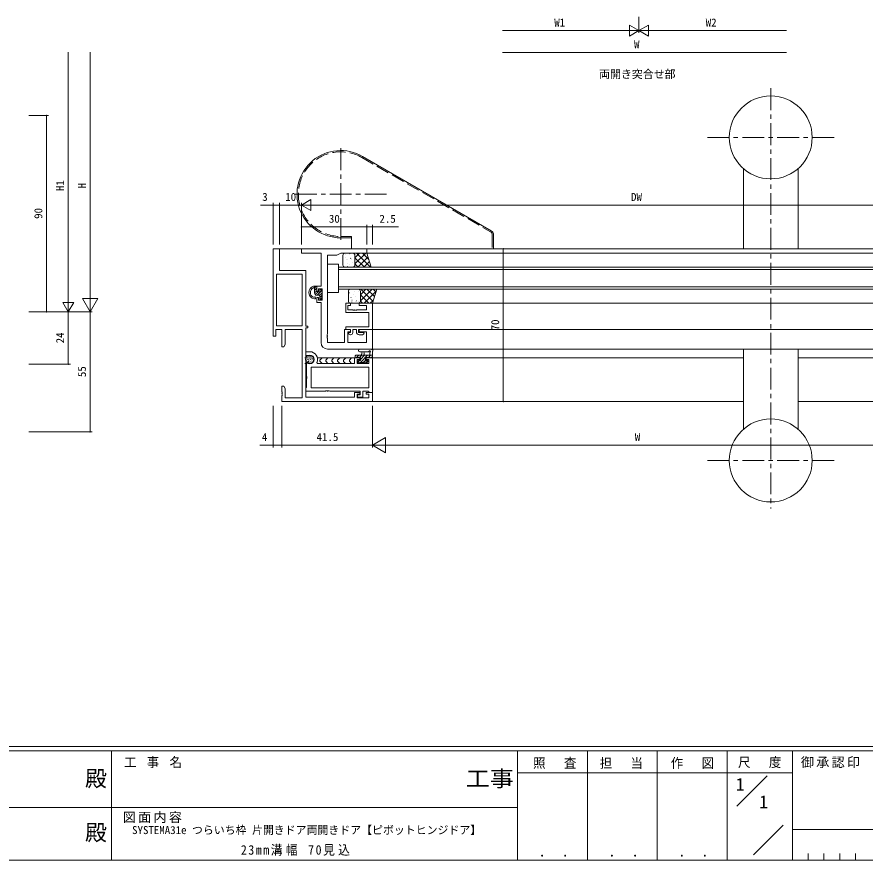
# Model space of a CAD drawing. Units: millimetres, scale not verified. Extents: x -594 to 539, y -420 to 386.
# Drawn here: x -83.3 to 305.2, y -420 to -33.7 of the extents above; entities that cross this region are included whole.
import ezdxf
from ezdxf.enums import TextEntityAlignment as Align

# ---------------------------------------------------------------- set-up
doc = ezdxf.new("R2010")
doc.units = ezdxf.units.MM
doc.header["$LTSCALE"] = 2
doc.linetypes.add('CHAIN1', pattern=[8, 5, -1, 1, -1])
doc.linetypes.add('DASHED3', pattern=[4, 3, -1])
for name, color, linetype, lineweight in [('0-1_YKK_ZWAK', 7, 'Continuous', 9), ('0-3_YKK_12', 2, 'Continuous', 9), ('0-4_YKK_D', 6, 'Continuous', 9), ('0-6_YKK_13', 4, 'Continuous', 9), ('0-7_YKK_11', 7, 'Continuous', 9)]:
    doc.layers.add(name, color=color, linetype=linetype, lineweight=lineweight)
doc.layers.add('0-2_USER1', color=4, linetype='Continuous')
doc.styles.add('ＭＳ ゴシック', font='')
doc.styles.get('ＭＳ ゴシック').set_extended_font_data('MS Gothic')

msp = doc.modelspace()

# ---------------------------------------------------------------- linework, layer by layer
at = {"layer": '0-1_YKK_ZWAK'}
for p, q in [((510, -368), (-590, -368)), ((456, -370), (-590, -370)), ((-40, -370), (-40, -420)), ((146, -370), (146, -420)), ((178, -370), (178, -420)), ((210, -370), (210, -420)), ((242, -370), (242, -420)), ((272, -370), (272, -420)), ((243.406, -379.999), (146, -379.999)), ((243.406, -379.999), (272, -379.999)), ((246.529, -395.337), (260.376, -381.49)), ((-222, -395.999), (-38, -395.999)), ((-38, -395.999), (146, -395.999)), ((254.103, -417.636), (267.709, -404.03)), ((272, -406), (416, -406)), ((279.2, -417), (279.2, -420)), ((286.4, -417), (286.4, -420)), ((293.6, -417), (293.6, -420)), ((300.8, -417), (300.8, -420)), ((-590, -420), (456, -420))]:
    msp.add_line(p, q, dxfattribs=at)
at = {"layer": '0-3_YKK_12'}
for p, q in [((47.291, -139.93), (36.692, -139.93)), ((76.694, -139.93), (327.29, -139.93)), ((76.694, -141.93), (327.29, -141.93)), ((63.994, -158.43), (63.994, -148.43)), ((63.994, -148.43), (339.99, -148.43)), ((339.99, -149.43), (63.994, -149.43)), ((63.994, -157.43), (339.99, -157.43)), ((339.99, -158.43), (63.994, -158.43)), ((78.993, -164.93), (324.992, -164.93)), ((79.197, -176.93), (324.787, -176.93)), ((79.194, -185.93), (324.79, -185.93)), ((79.586, -189.93), (249.497, -189.93)), ((274.497, -189.93), (324.404, -189.93)), ((48.992, -209.93), (249.497, -209.93)), ((274.497, -209.93), (354.992, -209.93))]:
    msp.add_line(p, q, dxfattribs=at)
at = {"layer": '0-4_YKK_D'}
for p, q in [((201.646, -33.748), (201.646, -41.022)), ((201.646, -33.748), (201.646, -41.022)), ((201.646, -40.022), (197.316, -37.522)), ((197.316, -37.522), (197.316, -42.522)), ((201.646, -40.022), (205.976, -37.522)), ((205.976, -42.522), (205.976, -37.522)), ((139.146, -40.022), (196.646, -40.022)), ((201.646, -40.022), (192.986, -40.022)), ((201.646, -40.022), (197.316, -42.522)), ((201.646, -40.022), (205.976, -42.522)), ((201.646, -40.022), (210.306, -40.022)), ((269.243, -40.022), (206.646, -40.022)), ((-59.809, -49.847), (-59.809, -163.848)), ((-49.809, -49.847), (-49.809, -161.848)), ((139.146, -50.022), (269.243, -50.022)), ((-77.809, -78.847), (-68.809, -78.847)), ((-69.809, -78.847), (-69.809, -168.848)), ((33.992, -137.93), (33.992, -118.93)), ((36.992, -137.93), (36.992, -118.93)), ((36.992, -137.93), (36.992, -118.93)), ((46.992, -119.93), (36.992, -119.93)), ((46.992, -137.93), (46.992, -118.93)), ((46.994, -119.93), (51.324, -117.43)), ((46.994, -137.93), (46.994, -118.93)), ((46.994, -119.93), (51.324, -122.43)), ((46.994, -119.93), (55.655, -119.93)), ((51.324, -122.43), (51.324, -117.43)), ((51.994, -119.93), (351.99, -119.93)), ((46.994, -137.93), (46.994, -128.93)), ((46.994, -129.93), (76.994, -129.93)), ((76.994, -137.93), (76.994, -128.93)), ((76.994, -137.93), (76.994, -128.93)), ((79.493, -137.93), (79.493, -128.93)), ((121.492, -139.93), (140.493, -139.93)), ((139.493, -139.93), (139.493, -209.93)), ((-49.809, -168.848), (-49.809, -156.724)), ((-59.809, -168.848), (-59.809, -160.188)), ((-49.809, -168.848), (-53.309, -162.786)), ((-46.309, -162.786), (-53.309, -162.786)), ((-49.809, -168.848), (-46.309, -162.786)), ((-59.809, -168.848), (-62.309, -164.518)), ((-57.309, -164.518), (-62.309, -164.518)), ((-59.809, -168.848), (-57.309, -164.518)), ((-77.809, -168.848), (-68.809, -168.848)), ((-77.809, -168.848), (-48.809, -168.848)), ((-77.809, -168.848), (-48.809, -168.848)), ((-77.809, -168.848), (-58.809, -168.848)), ((-77.809, -168.848), (-58.809, -168.848)), ((-59.809, -168.848), (-59.809, -192.847)), ((-49.809, -168.848), (-49.809, -223.848)), ((-77.809, -192.847), (-58.809, -192.847)), ((33.992, -211.93), (33.992, -230.93)), ((37.992, -211.93), (37.992, -230.93)), ((37.992, -211.93), (37.992, -230.93)), ((79.492, -211.93), (79.492, -230.93)), ((79.492, -211.93), (79.492, -230.93)), ((121.492, -209.93), (140.493, -209.93)), ((-77.809, -223.848), (-48.809, -223.848)), ((79.492, -229.93), (85.555, -226.43)), ((85.555, -233.43), (85.555, -226.43)), ((37.992, -229.93), (79.492, -229.93)), ((79.492, -229.93), (85.555, -233.43)), ((79.492, -229.93), (91.617, -229.93)), ((86.492, -229.93), (317.492, -229.93))]:
    msp.add_line(p, q, dxfattribs=at)
for points in [[(36.992, -119.93), (33.992, -119.93), (28.207, -119.93)], [(76.994, -129.93), (79.493, -129.93), (91.491, -129.93)], [(37.992, -229.93), (33.992, -229.93), (27.988, -229.93)]]:
    msp.add_lwpolyline(points, dxfattribs=at)
for centre, start, end in [((-69.809, -78.847), 90, 270), ((-69.809, -78.847), 270, 90), ((33.992, -119.93), 0, 180), ((33.992, -119.93), 180, 0), ((36.992, -119.93), 0, 180), ((36.992, -119.93), 0, 180), ((36.992, -119.93), 180, 0), ((36.992, -119.93), 180, 0), ((46.994, -129.93), 0, 180), ((46.994, -129.93), 180, 0), ((76.994, -129.93), 0, 180), ((76.994, -129.93), 0, 180), ((76.994, -129.93), 180, 0), ((76.994, -129.93), 180, 0), ((79.493, -129.93), 0, 180), ((79.493, -129.93), 180, 0), ((139.493, -139.93), 90, 270), ((139.493, -139.93), 270, 90), ((-69.809, -168.848), 90, 270), ((-69.809, -168.848), 270, 90), ((-59.809, -192.847), 90, 270), ((-59.809, -192.847), 270, 90), ((139.493, -209.93), 90, 270), ((139.493, -209.93), 270, 90), ((-49.809, -223.848), 90, 270), ((-49.809, -223.848), 270, 90), ((33.992, -229.93), 0, 180), ((33.992, -229.93), 180, 0), ((37.992, -229.93), 0, 180), ((37.992, -229.93), 0, 180), ((37.992, -229.93), 180, 0), ((37.992, -229.93), 180, 0)]:
    msp.add_arc(centre, 0.106, start, end, dxfattribs=at)
at = {"layer": '0-6_YKK_13', "linetype": 'CHAIN1'}
for p, q in [((261.997, -66.43), (261.997, -258.93)), ((232.997, -88.93), (290.997, -88.93)), ((64.993, -93.93), (64.993, -135.93)), ((85.993, -114.93), (43.993, -114.93)), ((232.997, -236.93), (290.997, -236.93))]:
    msp.add_line(p, q, dxfattribs=at)
at = {"layer": '0-6_YKK_13', "linetype": 'DASHED3'}
for p, q in [((74.693, -98.129), (133.693, -132.193)), ((69.993, -134.33), (64.993, -134.33)), ((69.993, -134.93), (69.993, -134.33)), ((134.393, -133.405), (134.393, -139.93))]:
    msp.add_line(p, q, dxfattribs=at)
at = {"layer": '0-6_YKK_13'}
for p, q in [((74.993, -97.61), (133.993, -131.673)), ((249.497, -103.239), (249.497, -139.93)), ((274.497, -139.93), (274.497, -103.239)), ((69.929, -134.93), (64.993, -134.93)), ((69.993, -134.93), (69.993, -139.93)), ((134.993, -133.405), (134.993, -139.93)), ((65.997, -142.93), (65.997, -147.43)), ((70.497, -141.93), (66.997, -141.93)), ((67.044, -142.695), (67.002, -142.668)), ((69.275, -142.209), (69.233, -142.182)), ((69.993, -139.93), (134.993, -139.93)), ((70.786, -141.93), (70.752, -141.963)), ((70.865, -142.205), (70.855, -142.203)), ((73.614, -141.93), (71.497, -144.047)), ((76.443, -141.93), (71.497, -146.876)), ((71.497, -147.43), (71.497, -142.93)), ((71.497, -142.93), (71.497, -147.43)), ((78.664, -148.43), (72.164, -141.93)), ((77.53, -143.671), (72.771, -148.43)), ((77.884, -144.821), (74.993, -141.93)), ((58.994, -146.93), (58.994, -159.93)), ((63.994, -146.93), (58.994, -146.93)), ((63.994, -159.93), (63.994, -146.93)), ((66.044, -147.241), (66.002, -147.214)), ((66.199, -146.612), (66.189, -146.61)), ((67.115, -144.076), (67.105, -144.074)), ((67.66, -144.725), (67.618, -144.698)), ((67.986, -146.854), (67.944, -146.827)), ((68.167, -144.742), (68.067, -144.743)), ((69.08, -147.288), (69.071, -147.286)), ((69.602, -144.338), (69.56, -144.311)), ((69.948, -144.741), (69.938, -144.739)), ((70.218, -146.368), (70.176, -146.341)), ((71.392, -144.697), (71.292, -144.698)), ((75.836, -148.43), (71.497, -144.091)), ((73.007, -148.43), (71.497, -146.92)), ((78.195, -145.834), (75.599, -148.43)), ((66.997, -148.43), (70.497, -148.43)), ((68.214, -148.008), (68.114, -148.01)), ((78.861, -147.997), (78.428, -148.43)), ((52.511, -157.83), (52.527, -157.83)), ((53.694, -157.03), (52.594, -157.03)), ((52.99, -159.034), (53.99, -158.034)), ((52.99, -160.156), (53.99, -159.156)), ((52.994, -157.57), (52.994, -157.03)), ((52.994, -160.23), (52.994, -158.281)), ((53.207, -157.695), (53.834, -157.067)), ((53.994, -159.33), (53.994, -157.33)), ((54.162, -161.23), (56.338, -159.054)), ((55.39, -158.879), (55.736, -158.533)), ((55.394, -158.83), (55.394, -159.169)), ((56.406, -159.118), (55.906, -158.618)), ((69.495, -158.43), (72.995, -158.43)), ((73.755, -158.43), (73.572, -158.613)), ((76.583, -158.43), (73.995, -161.018)), ((79.411, -158.43), (73.995, -163.846)), ((79.775, -164.013), (74.192, -158.43)), ((80.44, -161.85), (77.02, -158.43)), ((81.106, -159.687), (79.849, -158.43)), ((53.308, -160.961), (54.639, -159.63)), ((55.094, -161.23), (53.994, -161.23)), ((54.933, -159.63), (54.294, -159.63)), ((55.242, -161.272), (56.29, -160.224)), ((55.39, -162.246), (56.29, -161.346)), ((55.394, -161.53), (55.394, -162.83)), ((55.634, -163.125), (56.483, -162.276)), ((55.694, -163.13), (56.194, -163.13)), ((56.294, -162.13), (56.294, -160.13)), ((56.494, -159.93), (56.494, -159.33)), ((56.494, -162.83), (56.494, -162.33)), ((58.994, -159.93), (63.994, -159.93)), ((68.495, -163.93), (68.495, -159.43)), ((69.139, -160.203), (69.097, -160.176)), ((69.755, -162.233), (69.713, -162.206)), ((70.706, -160.837), (70.696, -160.835)), ((71.37, -159.717), (71.328, -159.69)), ((71.697, -161.845), (71.655, -161.818)), ((73.312, -159.329), (73.27, -159.302)), ((73.928, -161.359), (73.886, -161.332)), ((73.928, -161.593), (73.918, -161.591)), ((73.995, -159.43), (73.995, -163.93)), ((73.995, -163.93), (73.995, -159.43)), ((77.863, -164.93), (73.995, -161.062)), ((81.161, -159.509), (75.74, -164.93)), ((72.995, -164.93), (69.495, -164.93)), ((70.081, -164.361), (70.039, -164.334)), ((70.179, -163.464), (70.169, -163.462)), ((71.689, -164.331), (71.589, -164.333)), ((72.313, -163.875), (72.271, -163.848)), ((73.012, -164.129), (73.002, -164.127)), ((75.035, -164.93), (73.995, -163.89)), ((79.904, -163.595), (78.568, -164.93)), ((73.765, -185.93), (78.927, -185.93)), ((249.497, -222.621), (249.497, -185.93)), ((274.497, -185.93), (274.497, -222.621)), ((49.019, -189.93), (48.607, -189.93)), ((49.168, -190.268), (49.168, -190.468)), ((49.72, -189.946), (49.72, -190.146)), ((49.973, -189.394), (49.973, -189.594)), ((50.433, -189.072), (50.433, -189.272)), ((50.594, -189.693), (50.594, -189.893)), ((50.847, -190.291), (50.847, -190.491)), ((51.054, -189.187), (51.054, -189.387)), ((51.307, -189.831), (51.307, -190.031)), ((51.79, -189.37), (51.79, -189.57)), ((51.928, -190.106), (51.928, -190.306)), ((52.618, -190.129), (52.618, -190.329)), ((71.896, -189.93), (54.322, -189.93)), ((71.593, -189.061), (71.924, -188.73)), ((71.593, -189.03), (71.593, -189.63)), ((79.493, -188.73), (71.893, -188.73)), ((71.893, -189.93), (72.493, -189.93)), ((72.071, -189.93), (73.271, -188.73)), ((73.396, -189.93), (73.993, -189.93)), ((73.618, -189.73), (74.618, -188.73)), ((73.765, -187.13), (77.726, -187.133)), ((73.993, -190.702), (75.965, -188.73)), ((74.012, -192.03), (77.312, -188.73)), ((74.593, -188.73), (74.695, -187.586)), ((75.793, -188.73), (75.691, -187.586)), ((76.393, -189.93), (76.996, -189.93)), ((77.659, -189.73), (78.659, -188.73)), ((78.293, -187.55), (78.293, -188.73)), ((78.593, -189.93), (79.193, -189.93)), ((78.806, -189.93), (79.493, -189.243)), ((79.493, -189.63), (79.493, -186.95)), ((49.292, -192.5), (48.607, -192.5)), ((49.329, -191.107), (49.329, -191.307)), ((49.789, -190.544), (49.789, -190.744)), ((49.835, -191.648), (49.835, -191.848)), ((50.272, -191.51), (50.272, -191.71)), ((50.318, -190.406), (50.318, -190.606)), ((50.364, -191.004), (50.364, -191.204)), ((50.433, -192.085), (50.433, -192.285)), ((50.985, -192.269), (50.986, -192.469)), ((51.008, -191.395), (51.008, -191.595)), ((51.215, -190.636), (51.215, -190.836)), ((51.699, -192.039), (51.699, -192.239)), ((51.836, -191.234), (51.836, -191.434)), ((51.882, -190.682), (51.882, -190.882)), ((52.343, -191.51), (52.343, -191.71)), ((52.549, -190.842), (52.549, -191.042)), ((72.793, -191.902), (73.565, -191.13)), ((72.793, -191.43), (72.793, -191.93)), ((73.093, -192.23), (73.593, -192.23)), ((73.793, -192.03), (75.893, -192.03)), ((75.359, -192.03), (76.162, -191.227)), ((76.093, -192.23), (76.693, -192.23)), ((76.506, -192.23), (77.454, -191.282)), ((77.193, -191.13), (76.854, -191.13)), ((76.905, -192.142), (77.405, -191.642))]:
    msp.add_line(p, q, dxfattribs=at)
for points in [[(70.497, -148.43), (78.994, -148.43), (76.994, -141.93), (70.497, -141.93)], [(72.995, -158.43), (81.493, -158.43), (79.493, -164.93), (72.995, -164.93)], [(56.465, -189.93), (55.465, -190.93), (55.465, -191.5), (56.465, -192.5)], [(59.173, -189.93), (58.172, -190.93), (58.172, -191.5), (59.173, -192.5)], [(61.88, -189.93), (60.88, -190.93), (60.88, -191.5), (61.88, -192.5)], [(64.588, -189.93), (63.588, -190.93), (63.588, -191.5), (64.588, -192.5)], [(67.296, -189.93), (66.296, -190.93), (66.296, -191.588), (67.208, -192.5)], [(70.004, -189.93), (69.004, -190.93), (69.004, -191.5), (70.004, -192.5)], [(72.693, -189.73), (73.993, -189.73), (73.993, -191.13), (73.093, -191.13)], [(76.393, -190.669), (76.393, -189.73), (78.393, -189.73)]]:
    msp.add_lwpolyline(points, dxfattribs=at)
for centre, radius in [((261.997, -88.93), 19), ((50.892, -190.63), 2), ((261.997, -236.93), 19)]:
    msp.add_circle(centre, radius, dxfattribs=at)
for centre, radius, start, end in [((64.993, -114.93), 20, 59.99994, 269.99997), ((132.993, -133.405), 2, 0.00002, 59.99998), ((66.997, -142.93), 1, 90, 180), ((70.497, -142.93), 1, 0, 90), ((70.497, -142.93), 1, 0, 90), ((66.997, -147.43), 1, 180, 270), ((70.497, -147.43), 1, 270, 0), ((70.497, -147.43), 1, 270, 0), ((53.415, -159.937), 3.02, 105.75694, 261.7197), ((53.415, -159.937), 2.32, 116.57887, 248.87126), ((52.511, -158.13), 0.3, 90, 116.57887), ((52.527, -157.53), 0.3, 270, 328.21527), ((52.994, -157.82), 0.25, 303.05573, 148.21527), ((53.294, -158.281), 0.3, 123.05573, 180), ((53.694, -157.33), 0.3, 0, 90), ((55.694, -158.83), 0.3, 45, 180), ((55.694, -159.169), 0.3, 180, 236.94426), ((56.194, -159.33), 0.3, 0, 45), ((69.495, -159.43), 1, 90, 180), ((72.995, -159.43), 1, 0, 90), ((72.995, -159.43), 1, 0, 90), ((52.686, -161.821), 0.3, 248.87126, 298.51556), ((53.044, -162.48), 0.45, 261.7197, 118.51556), ((53.994, -160.23), 1, 180, 270), ((54.294, -159.33), 0.3, 180, 270), ((54.933, -159.93), 0.3, 33.05573, 90), ((55.094, -161.53), 0.3, 0, 90), ((55.394, -159.63), 0.25, 213.05573, 56.94426), ((55.694, -162.83), 0.3, 180, 270), ((56.194, -162.83), 0.3, 270, 0), ((56.294, -159.93), 0.2, 270, 0), ((56.294, -162.33), 0.2, 0, 90), ((69.495, -163.93), 1, 180, 270), ((72.995, -163.93), 1, 270, 0), ((72.995, -163.93), 1, 270, 0), ((73.765, -186.53), 0.6, 89.95976, 269.95976), ((78.927, -186.23), 0.3, 40.52878, 90), ((79.383, -185.84), 0.3, 220.52878, 280.52878), ((79.493, -186.43), 0.3, 300, 100.52878), ((71.893, -189.03), 0.3, 90, 180), ((71.893, -189.63), 0.3, 180, 270), ((72.493, -189.73), 0.2, 270, 0), ((75.193, -187.63), 0.5, 5.09206, 174.90793), ((77.726, -186.833), 0.3, 269.95976, 340.81024), ((78.293, -187.03), 0.3, 300, 160.81024), ((78.593, -187.55), 0.3, 119.99998, 180), ((78.593, -189.73), 0.2, 180, 270), ((79.193, -189.63), 0.3, 270, 0), ((79.793, -186.95), 0.3, 119.99998, 180), ((73.093, -191.43), 0.3, 90, 180), ((73.093, -191.93), 0.3, 180, 270), ((73.593, -192.03), 0.2, 270, 0), ((76.093, -192.03), 0.2, 180, 270), ((76.393, -191.13), 0.25, 123.05573, 326.94426), ((76.093, -190.669), 0.3, 303.05573, 0), ((76.854, -191.43), 0.3, 90, 146.94426), ((76.693, -191.93), 0.3, 270, 314.99998), ((77.193, -191.43), 0.3, 314.99998, 90)]:
    msp.add_arc(centre, radius, start, end, dxfattribs=at)
at = {"layer": '0-6_YKK_13', "linetype": 'DASHED3'}
for centre, radius, start, end in [((64.993, -114.93), 19.4, 60, 269.99997), ((132.993, -133.405), 1.4, 0.00002, 60.00003)]:
    msp.add_arc(centre, radius, start, end, dxfattribs=at)
at = {"layer": '0-7_YKK_11'}
for p, q in [((47.362, -175.3), (47.362, -151.56)), ((69.493, -179.33), (69.293, -179.33)), ((74.993, -179.33), (73.493, -179.33)), ((50.317, -192.43), (50.892, -192.43)), ((77.862, -194.13), (51.492, -194.13)), ((54.08, -192.076), (54.353, -192.5))]:
    msp.add_line(p, q, dxfattribs=at)
for points in [[(37.992, -209.93), (79.492, -209.93), (79.492, -205.73), (76.692, -205.73), (76.692, -206.53), (77.862, -206.53), (77.862, -208.3), (72.592, -208.3), (72.592, -206.53), (73.692, -206.53), (73.692, -205.73), (71.392, -205.73), (71.392, -207.93), (48.992, -207.93), (48.992, -176.23), (49.992, -176.23), (49.992, -175.43), (48.992, -175.43), (48.992, -149.93), (36.992, -149.93), (36.992, -139.93), (33.992, -139.93), (33.992, -179.93), (35.292, -179.93), (35.292, -176.93), (37.992, -176.93), (37.992, -184.93), (38.992, -184.93), (39.622, -183.839), (39.622, -176.93), (47.362, -176.93), (47.362, -208.3), (39.622, -208.3), (39.622, -204.021), (38.992, -202.93), (37.992, -202.93), (37.992, -205.472), (38.112, -205.655), (38.112, -206.205), (37.992, -206.388)], [(58.994, -178.972), (58.994, -142.93), (63.262, -142.93), (64.994, -141.93), (76.994, -141.93), (76.994, -139.93), (46.994, -139.93), (46.994, -141.93), (55.994, -141.93), (55.994, -157.03), (53.994, -157.03), (53.994, -159.33), (54.794, -159.33), (54.794, -158.23), (56.494, -158.23), (56.494, -163.43), (54.794, -163.43), (54.794, -162.33), (53.994, -162.33), (53.994, -164.63), (55.994, -164.63), (55.994, -182.93)], [(68.593, -178.63), (68.893, -178.33), (69.493, -178.33), (69.493, -176.93), (67.293, -176.93), (67.293, -175.73), (77.863, -175.73), (77.863, -169.13), (67.293, -169.13), (67.293, -164.93), (69.493, -164.93), (69.493, -165.93), (68.293, -165.93), (68.293, -167.93), (70.534, -167.93), (70.718, -168.05), (71.268, -168.05), (71.451, -167.93), (71.534, -167.93), (71.718, -168.05), (72.268, -168.05), (72.451, -167.93), (76.793, -167.93), (76.793, -165.93), (73.493, -165.93), (73.493, -164.93), (79.493, -164.93)], [(79.493, -164.93), (79.493, -176.93), (73.193, -176.93), (73.193, -178.33), (75.393, -178.33), (75.693, -178.63)], [(58.994, -185.93), (79.494, -185.93), (79.494, -176.93), (73.494, -176.93), (73.494, -177.93), (76.794, -177.93), (76.794, -182.93), (68.294, -182.93), (68.294, -177.93), (69.494, -177.93), (69.494, -176.93), (66.794, -176.93), (66.794, -182.93), (58.994, -182.93), (58.994, -180.888), (58.874, -180.705), (58.874, -180.155), (58.994, -179.972), (58.994, -179.888), (58.874, -179.705), (58.874, -179.155), (58.994, -178.972)], [(72.193, -178.03), (72.193, -176.93), (70.493, -176.93), (70.493, -178.33)], [(50.892, -188.83), (48.992, -188.83), (48.992, -187.13), (50.892, -187.13)], [(54.353, -192.5), (71.392, -192.5), (71.392, -189.93), (73.692, -189.93), (73.692, -190.73), (72.592, -190.73), (72.592, -192.5), (77.862, -192.5), (77.862, -190.73), (76.692, -190.73), (76.692, -189.93), (79.492, -189.93), (79.492, -205.73), (78.162, -205.73), (77.862, -205.43), (77.662, -205.23), (75.092, -205.23), (75.092, -207.93), (72.692, -207.93), (72.692, -206.93), (73.892, -206.93), (73.892, -205.23), (59.951, -205.23), (59.767, -205.11), (59.217, -205.11), (59.034, -205.23), (58.951, -205.23), (58.767, -205.11), (58.217, -205.11), (58.034, -205.23), (48.992, -205.23), (48.992, -203.73), (49.292, -203.43), (49.292, -199.388), (49.412, -199.205), (49.412, -198.655), (49.292, -198.472), (49.292, -191.929), (49.663, -191.776), (50.317, -192.43)], [(37.992, -206.388), (37.992, -206.472), (38.112, -206.655), (38.112, -207.205), (37.992, -207.388), (37.992, -209.93)]]:
    msp.add_lwpolyline(points, dxfattribs=at)
for points in [[(47.362, -175.3), (47.362, -151.56), (35.622, -151.56), (35.622, -175.3)], [(77.862, -194.13), (51.492, -194.13), (51.492, -203.6), (77.862, -203.6)]]:
    msp.add_lwpolyline(points, close=True, dxfattribs=at)
for centre, radius, start, end in [((69.293, -178.63), 0.7, 180, 269.99998), ((69.493, -178.33), 1, 270, 359.99998), ((73.493, -178.03), 1.3, 180, 269.99998), ((74.993, -178.63), 0.7, 270, 359.99998), ((58.994, -182.93), 3, 180, 269.99998), ((50.892, -190.63), 3.5, 335.59663, 89.99998), ((50.892, -190.63), 1.8, 269.99998, 90)]:
    msp.add_arc(centre, radius, start, end, dxfattribs=at)

# ---------------------------------------------------------------- texts
at = {"layer": '0-1_YKK_ZWAK', "color": 3, "style": 'ＭＳ ゴシック'}
for p in [(-52.117, -388.509), (-52.117, -413.254)]:
    msp.add_text('殿', height=7.331, dxfattribs=at).set_placement(p, align=Align.BOTTOM_LEFT)
at = {"layer": '0-1_YKK_ZWAK', "color": 3, "style": 'ＭＳ ゴシック', "width": 1.1}
msp.add_text('工事', height=7.331, dxfattribs=at).set_placement((122.331, -388.509), align=Align.BOTTOM_LEFT)
at = {"layer": '0-1_YKK_ZWAK', "char_height": 4.399, "attachment_point": 7, "style": 'ＭＳ ゴシック'}
for s, insert in [('\\T1.22;\\W0.95;工\\~事\\~名', (-34.268, -377.904)), ('\\T1.24;\\W0.95;照\\~\\~査', (153.127, -378.257)), ('\\T1.24;\\W0.95;担\\~\\~当', (183.649, -378.257)), ('\\T1.24;\\W0.95;作\\~\\~図', (216.171, -378.231)), ('\\T1.24;\\W0.95;尺\\~\\~度', (247.018, -377.91)), ('\\T1.17;御承認印', (275.81, -377.904)), ('\\T1.17;図面内容', (-34.832, -403.069)), ('\\T1.24;\\W0.95;\\~．\\~．', (152.364, -418.494)), ('\\T1.24;\\W0.95;\\~．\\~．', (184.364, -418.494)), ('\\T1.24;\\W0.95;\\~．\\~．', (216.364, -418.494))]:
    msp.add_mtext(s, dxfattribs=dict(at, insert=insert))
at = {"layer": '0-2_USER1', "style": 'ＭＳ ゴシック'}
for s, p in [('両開き突合せ部', (183.364, -62.89)), ('SYSTEMA31e つらいち枠 片開きドア両開きドア【ピボットヒンジドア】', (-30.57, -409.213))]:
    msp.add_text(s, height=3.666, dxfattribs=at).set_placement(p, align=Align.BOTTOM_LEFT)
at = {"layer": '0-2_USER1', "color": 7, "style": 'ＭＳ ゴシック'}
for p in [(246, -389.999), (256.762, -397.999)]:
    msp.add_text('1', height=5.865, dxfattribs=at).set_placement(p, align=Align.BOTTOM_LEFT)
at = {"layer": '0-2_USER1', "color": 7, "insert": (19.282, -418.035), "char_height": 4.399, "attachment_point": 7, "style": 'ＭＳ ゴシック'}
msp.add_mtext('\\T1.27;\\W0.9;23mm溝幅\\~70見込', dxfattribs=at)
at = {"layer": '0-4_YKK_D', "color": 4, "style": 'ＭＳ ゴシック'}
for s, p in [('W1', (162.831, -39.222)), ('W2', (232.203, -39.222)), ('W', (199.383, -49.222)), ('3', (29.05, -119.13)), ('10', (39.592, -119.13)), ('DW', (197.999, -119.13)), ('30', (59.594, -129.13)), ('2.5', (82.742, -129.13)), ('4', (28.903, -229.13)), ('41.5', (53.942, -229.13)), ('W', (199.724, -229.13))]:
    msp.add_text(s, height=3.666, dxfattribs=at).set_placement(p, align=Align.BOTTOM_LEFT)
for s, p in [('H1', (-60.609, -113.537)), ('H', (-50.609, -112.28)), ('90', (-70.609, -126.248)), ('70', (138.693, -177.33)), ('24', (-60.609, -183.285)), ('55', (-50.609, -198.748))]:
    msp.add_text(s, height=3.666, rotation=90, dxfattribs=at).set_placement(p, align=Align.BOTTOM_LEFT)

doc.saveas('drawing.dxf')
